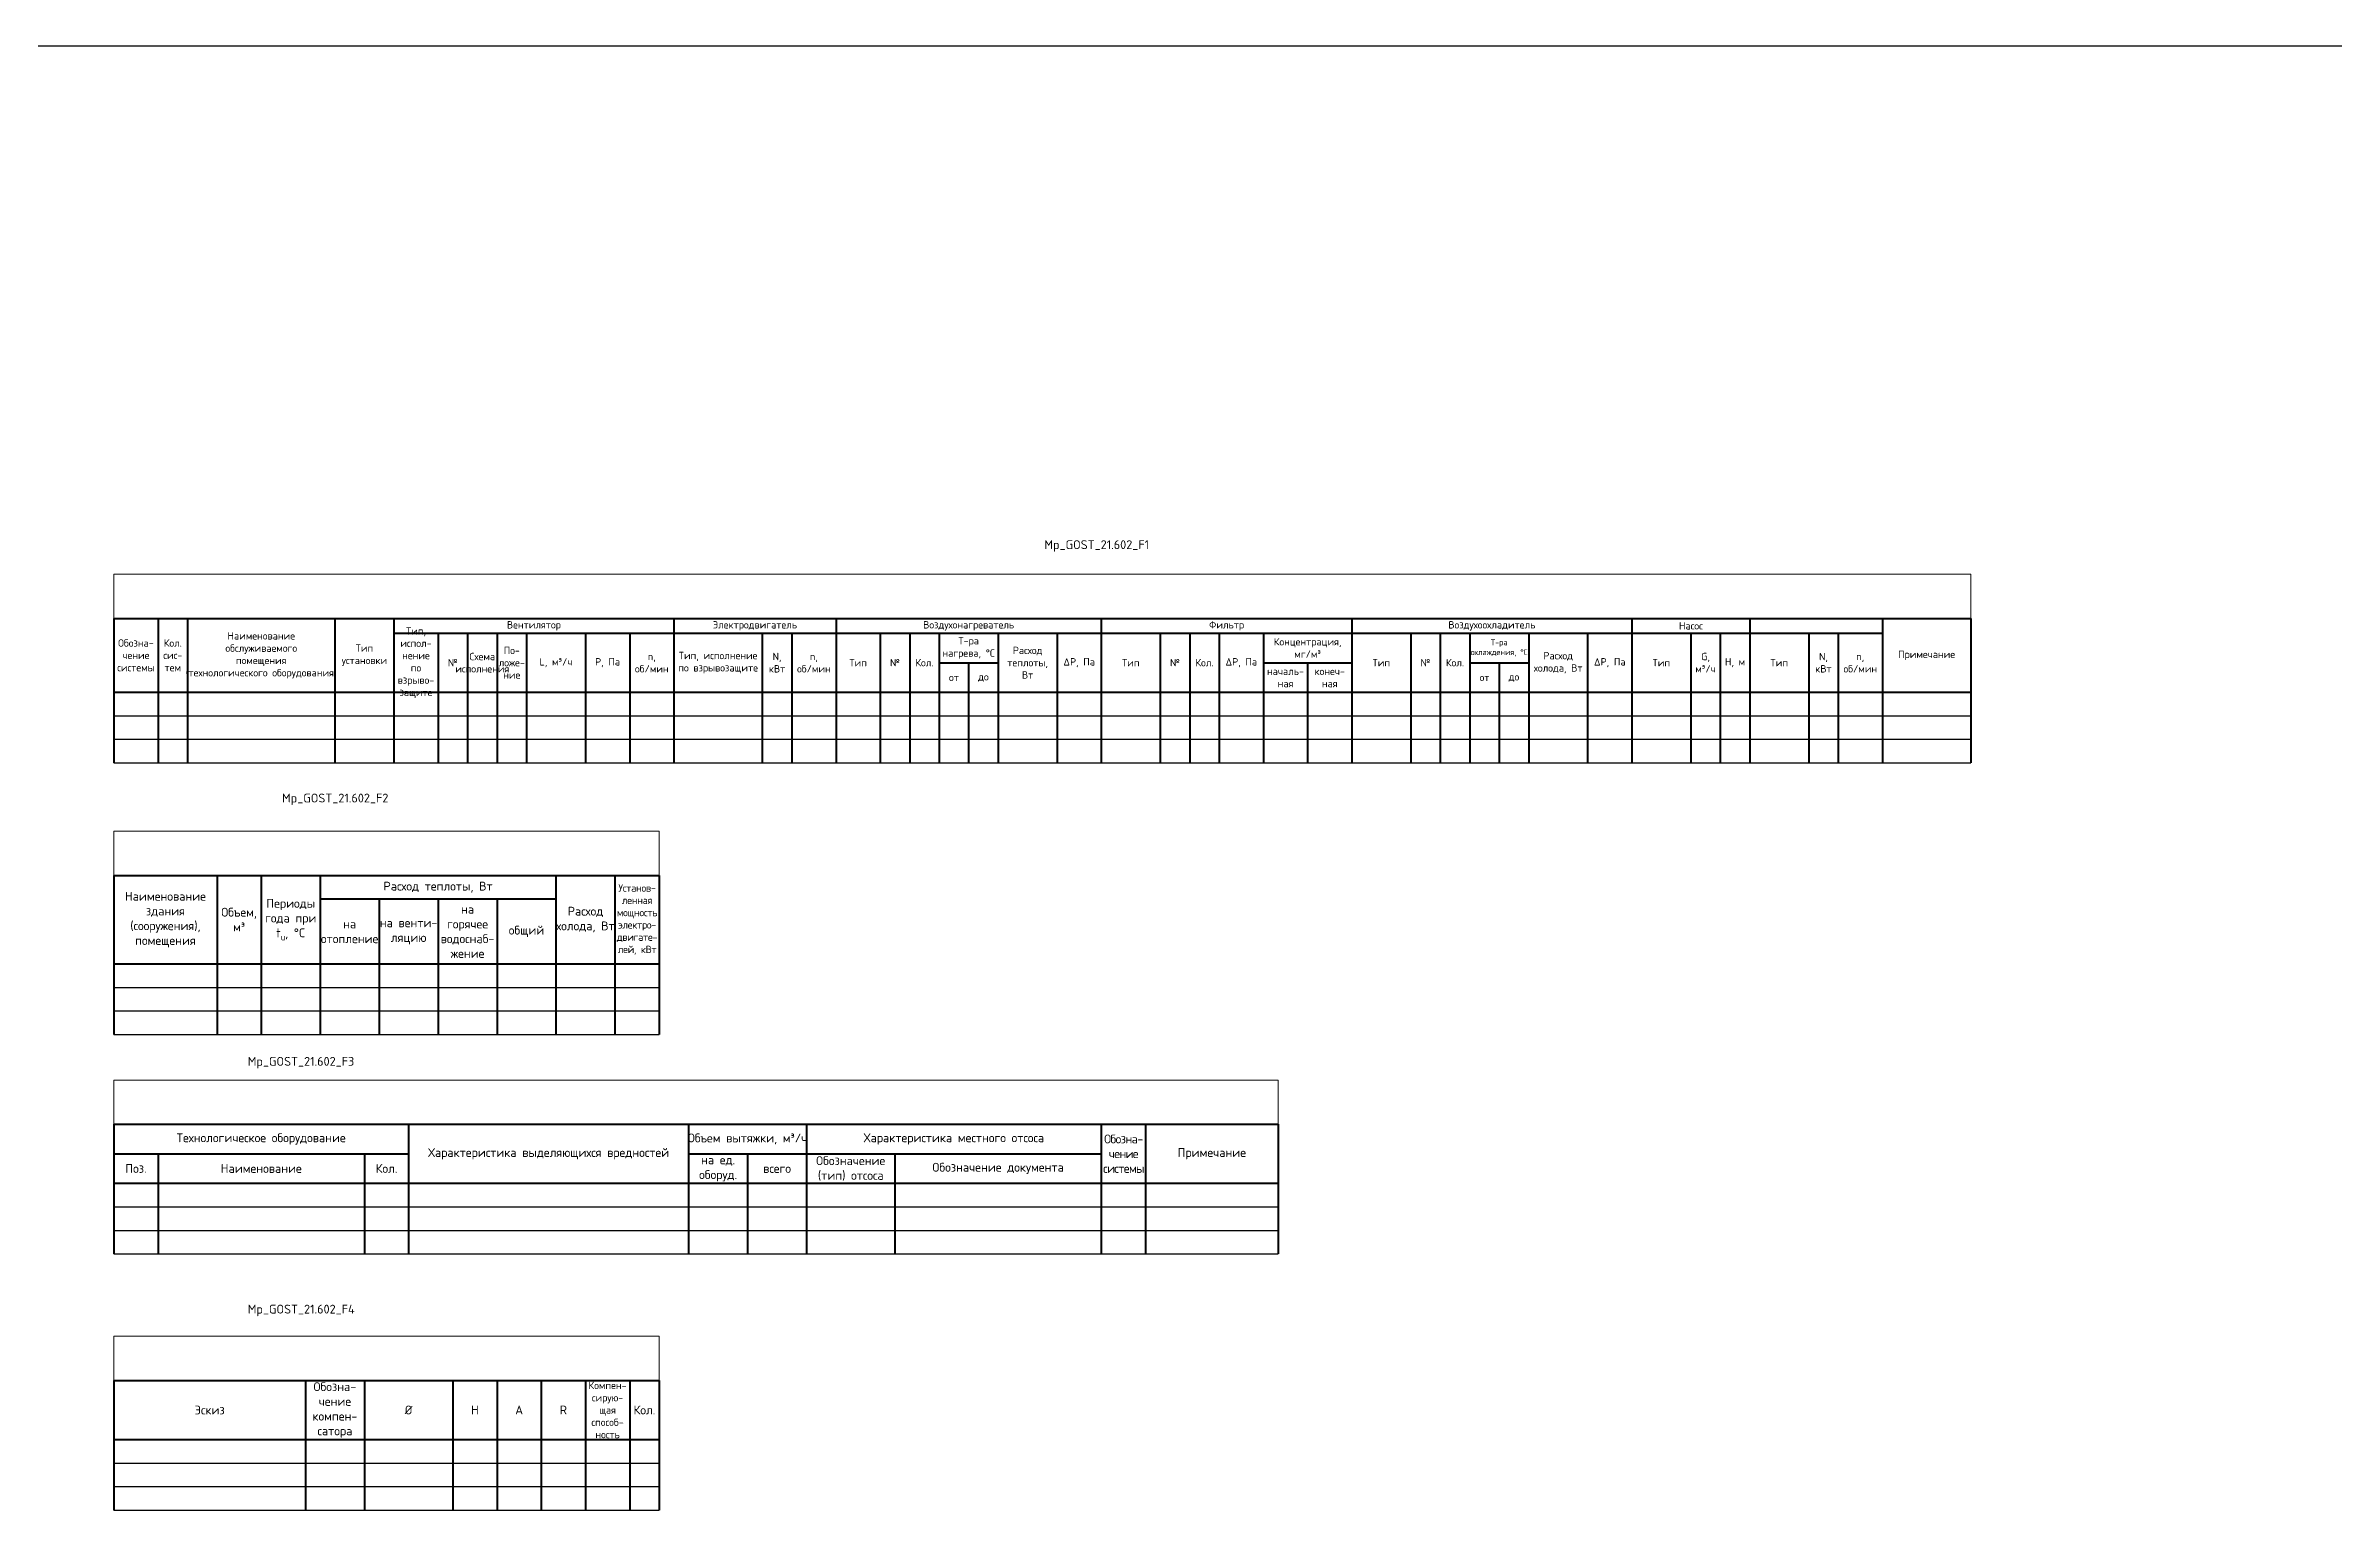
# Model space of a CAD drawing. Header units: millimetres. Extents: x 1497 to 6782, y -1970 to 1429.
# Drawn here: x 5229 to 6005, y 932 to 1429 of the extents above; entities that cross this region are included whole.
import ezdxf

# ---------------------------------------------------------------- set-up
doc = ezdxf.new("R2010")
doc.units = ezdxf.units.MM
doc.styles.add('MpTextStyle', font='isocpeur.ttf')

# ---------------------------------------------------------------- blocks, each defined once
blk = doc.blocks.new('*T51')
at = {"color": 0, "linetype": 'ByBlock', "lineweight": 40}
for p, q in [((0, -15), (630, -15)), ((0, -15), (0, -64)), ((15, -15), (15, -64)), ((25, -15), (25, -64)), ((75, -15), (75, -64)), ((95, -15), (95, -64)), ((190, -15), (190, -64)), ((245, -15), (245, -64)), ((335, -15), (335, -64)), ((420, -15), (420, -64)), ((515, -15), (515, -64)), ((555, -15), (555, -64)), ((600, -15), (600, -64)), ((630, -15), (630, -64)), ((95, -20), (600, -20)), ((110, -20), (110, -64)), ((120, -20), (120, -64)), ((130, -20), (130, -64)), ((140, -20), (140, -64)), ((160, -20), (160, -64)), ((175, -20), (175, -64)), ((220, -20), (220, -64)), ((230, -20), (230, -64)), ((260, -20), (260, -64)), ((270, -20), (270, -64)), ((280, -20), (280, -64)), ((300, -20), (300, -64)), ((320, -20), (320, -64)), ((355, -20), (355, -64)), ((365, -20), (365, -64)), ((375, -20), (375, -64)), ((390, -20), (390, -64)), ((440, -20), (440, -64)), ((450, -20), (450, -64)), ((460, -20), (460, -64)), ((480, -20), (480, -64)), ((500, -20), (500, -64)), ((535, -20), (535, -64)), ((545, -20), (545, -64)), ((575, -20), (575, -64)), ((585, -20), (585, -64)), ((280, -30), (300, -30)), ((290, -30), (290, -64)), ((390, -30), (420, -30)), ((405, -30), (405, -64)), ((460, -30), (480, -30)), ((470, -30), (470, -64)), ((0, -40), (630, -40))]:
    blk.add_line(p, q, dxfattribs=at)
at = {"color": 0, "linetype": 'ByBlock', "lineweight": -2}
for p, q in [((0, -48), (630, -48)), ((0, -56), (630, -56)), ((0, -64), (630, -64))]:
    blk.add_line(p, q, dxfattribs=at)
at = {"layer": 'Defpoints', "color": 8, "linetype": 'ByBlock', "lineweight": 0}
for p, q in [((0, 0), (630, 0)), ((0, 0), (0, -15)), ((630, 0), (630, -15))]:
    blk.add_line(p, q, dxfattribs=at)
at = {"color": 0, "attachment_point": 5, "style": 'MpTextStyle'}
for s, insert, char_height, width in [('Обозна-\\Pчение системы', (7.5, -27.5), 2.5, 14), ('Кол. сис-\\Pтем', (20, -27.5), 2.5, 9), ('Наименование\\Pобслуживаемого\\Pпомещения\\P(технологического оборудования)', (50, -27.5), 2.5, 49), ('Тип, испол-\\Pнение по взрыво-\\Pзащите', (102.5, -30), 2.5, 14), ('Вентилятор', (142.5, -17.5), 2.5, 94), ('Электродвигатель', (217.5, -17.5), 2.5, 54), ('Воздухонагреватель', (290, -17.5), 2.5, 89), ('Т-ра нагрева, %%DС', (290, -25), 2.5, 19), ('Фильтр', (377.5, -17.5), 2.5, 84), ('Концентрация, мг/м³', (405, -25), 2.5, 29), ('Воздухоохладитель', (467.5, -17.5), 2.5, 94), ('Т-ра охлаждения, %%DС', (470, -25), 2, 19), ('Насос', (535, -17.5), 2.5, 39), ('Тип установки', (85, -27.5), 2.5, 19), ('№', (115, -30), 2.5, 9), ('Схема исполнения', (125, -30), 2.5, 9), ('По-\\Pложе-\\Pние', (135, -30), 2.5, 9), ('L, м³/ч', (150, -30), 2.5, 19), ('Р, Па', (167.5, -30), 2.5, 14), ('n, об/мин', (182.5, -30), 2.5, 14), ('Тип, исполнение по взрывозащите', (205, -30), 2.5, 29), ('N, кВт', (225, -30), 2.5, 9), ('n, об/мин', (237.5, -30), 2.5, 14), ('Тип', (252.5, -30), 2.5, 14), ('№', (265, -30), 2.5, 9), ('Кол.', (275, -30), 2.5, 9), ('Расход теплоты, Вт', (310, -30), 2.5, 19), ('ΔР, Па', (327.5, -30), 2.5, 14), ('Тип', (345, -30), 2.5, 19), ('№', (360, -30), 2.5, 9), ('Кол.', (370, -30), 2.5, 9), ('ΔР, Па', (382.5, -30), 2.5, 14), ('Тип', (430, -30), 2.5, 19), ('№', (445, -30), 2.5, 9), ('Кол.', (455, -30), 2.5, 9), ('Расход холода, Вт', (490, -30), 2.5, 19), ('ΔР, Па', (507.5, -30), 2.5, 14), ('Тип', (525, -30), 2.5, 19), ('G, м³/ч', (540, -30), 2.5, 9), ('Н, м', (550, -30), 2.5, 9), ('Тип', (565, -30), 2.5, 19), ('N, кВт', (580, -30), 2.5, 9), ('n, об/мин', (592.5, -30), 2.5, 14), ('Примечание', (615, -27.5), 2.5, 29), ('от', (285, -35), 2.5, 9), ('до', (295, -35), 2.5, 9), ('началь- ная', (397.5, -35), 2.5, 14), ('конеч- ная', (412.5, -35), 2.5, 14), ('от', (465, -35), 2.5, 9), ('до', (475, -35), 2.5, 9)]:
    blk.add_mtext(s, dxfattribs=dict(at, insert=insert, char_height=char_height, width=width))
blk = doc.blocks.new('*T53')
at = {"color": 0, "linetype": 'ByBlock', "lineweight": 40}
for p, q in [((0, -15), (185, -15)), ((0, -15), (0, -69)), ((35, -15), (35, -69)), ((50, -15), (50, -69)), ((70, -15), (70, -69)), ((150, -15), (150, -69)), ((170, -15), (170, -69)), ((185, -15), (185, -69)), ((70, -23), (150, -23)), ((90, -23), (90, -69)), ((110, -23), (110, -69)), ((130, -23), (130, -69)), ((0, -45), (185, -45))]:
    blk.add_line(p, q, dxfattribs=at)
at = {"color": 0, "linetype": 'ByBlock', "lineweight": -2}
for p, q in [((0, -53), (185, -53)), ((0, -61), (185, -61)), ((0, -69), (185, -69))]:
    blk.add_line(p, q, dxfattribs=at)
at = {"layer": 'Defpoints', "color": 8, "linetype": 'ByBlock', "lineweight": 0}
for p, q in [((0, 0), (185, 0)), ((0, 0), (0, -15)), ((185, 0), (185, -15))]:
    blk.add_line(p, q, dxfattribs=at)
at = {"color": 0, "attachment_point": 5, "style": 'MpTextStyle'}
for s, insert, char_height, width in [('Наименование здания (сооружения), помещения', (17.5, -30), 3, 35), ('\\A1;Периоды года при t{\\H0.7x;\\S^ u;}, %%DC', (60, -30), 3, 20), ('Расход теплоты, Вт', (110, -19), 3, 80), ('{\\T0.95;Установ- ленная мощность электро- двигате- лей, кВт}', (177.5, -30), 2.5, 15), ('Объем, м³', (42.5, -30), 3, 15), ('на отопление', (80, -34), 3, 20), ('на венти- ляцию', (100, -34), 3, 20), ('на горячее водоснаб- жение', (120, -34), 3, 20), ('Расход холода, Вт', (160, -30), 3, 20), ('общий', (140, -34), 3, 20)]:
    blk.add_mtext(s, dxfattribs=dict(at, insert=insert, char_height=char_height, width=width))
blk = doc.blocks.new('*T55')
at = {"color": 0, "linetype": 'ByBlock', "lineweight": 40}
for p, q in [((0, -15), (395, -15)), ((0, -15), (0, -59)), ((100, -15), (100, -59)), ((195, -15), (195, -59)), ((235, -15), (235, -59)), ((335, -15), (335, -59)), ((350, -15), (350, -59)), ((395, -15), (395, -59)), ((0, -25), (100, -25)), ((15, -25), (15, -59)), ((85, -25), (85, -59)), ((195, -25), (335, -25)), ((215, -25), (215, -59)), ((265, -25), (265, -59)), ((0, -35), (395, -35))]:
    blk.add_line(p, q, dxfattribs=at)
at = {"color": 0, "linetype": 'ByBlock', "lineweight": -2}
for p, q in [((0, -43), (395, -43)), ((0, -51), (395, -51)), ((0, -59), (395, -59))]:
    blk.add_line(p, q, dxfattribs=at)
at = {"layer": 'Defpoints', "color": 8, "linetype": 'ByBlock', "lineweight": 0}
for p, q in [((0, 0), (395, 0)), ((0, 0), (0, -15)), ((395, 0), (395, -15))]:
    blk.add_line(p, q, dxfattribs=at)
at = {"color": 0, "char_height": 3, "attachment_point": 5, "style": 'MpTextStyle'}
for s, insert, width in [('Технологическое оборудование', (50, -20), 100), ('Характеристика выделяющихся вредностей', (147.5, -25), 95), ('Объем вытяжки, м³/ч', (215, -20), 40), ('Характеристика местного отсоса', (285, -20), 100), ('{\\T0.9;Обозна- чение системы}', (342.5, -25), 15), ('Примечание', (372.5, -25), 45), ('Поз.', (7.5, -30), 15), ('Наименование', (50, -30), 70), ('Кол.', (92.5, -30), 15), ('на ед. оборуд.', (205, -30), 20), ('всего', (225, -30), 20), ('Обозначение (тип) отсоса', (250, -30), 30), ('Обозначение документа', (300, -30), 70)]:
    blk.add_mtext(s, dxfattribs=dict(at, insert=insert, width=width))
blk = doc.blocks.new('*T56')
at = {"color": 0, "linetype": 'ByBlock', "lineweight": 40}
for p, q in [((0, -15), (185, -15)), ((0, -15), (0, -59)), ((65, -15), (65, -59)), ((85, -15), (85, -59)), ((115, -15), (115, -59)), ((130, -15), (130, -59)), ((145, -15), (145, -59)), ((160, -15), (160, -59)), ((175, -15), (175, -59)), ((185, -15), (185, -59)), ((0, -35), (185, -35))]:
    blk.add_line(p, q, dxfattribs=at)
at = {"color": 0, "linetype": 'ByBlock', "lineweight": -2}
for p, q in [((0, -43), (185, -43)), ((0, -51), (185, -51)), ((0, -59), (185, -59))]:
    blk.add_line(p, q, dxfattribs=at)
at = {"layer": 'Defpoints', "color": 8, "linetype": 'ByBlock', "lineweight": 0}
for p, q in [((0, 0), (185, 0)), ((0, 0), (0, -15)), ((185, 0), (185, -15))]:
    blk.add_line(p, q, dxfattribs=at)
at = {"color": 0, "attachment_point": 5, "style": 'MpTextStyle'}
for s, insert, char_height, width in [('Компен- сирую-\\Pщая способ- ность', (167.5, -25), 2.5, 15), ('Обозна- чение компен- сатора', (75, -25), 3, 20), ('Эскиз', (32.5, -25), 3, 65), ('%%C', (100, -25), 3, 30), ('Н', (122.5, -25), 3, 15), ('А', (137.5, -25), 3, 15), ('R', (152.5, -25), 3, 15), ('Кол.', (180, -25), 3, 10)]:
    blk.add_mtext(s, dxfattribs=dict(at, insert=insert, char_height=char_height, width=width))

msp = doc.modelspace()

# ---------------------------------------------------------------- linework, layer by layer
msp.add_line((2260.8, 1428.66), (6781.54, 1428.66))

# ---------------------------------------------------------------- block references
for name, p in [('*T51', (5251.87, 1249.39)), ('*T53', (5251.87, 1162.24)), ('*T55', (5251.87, 1077.81)), ('*T56', (5251.87, 990.88))]:
    msp.add_blockref(name, p)

# ---------------------------------------------------------------- texts
at = {"style": 'MpTextStyle'}
for s, p in [('Mp_GOST_21.602_F1', (5567.56, 1257.92)), ('Mp_GOST_21.602_F2', (5308.93, 1171.97)), ('Mp_GOST_21.602_F3', (5297.3, 1082.65)), ('Mp_GOST_21.602_F4', (5297.3, 998.6))]:
    msp.add_text(s, height=3, dxfattribs=at).set_placement(p)

doc.saveas('drawing.dxf')
